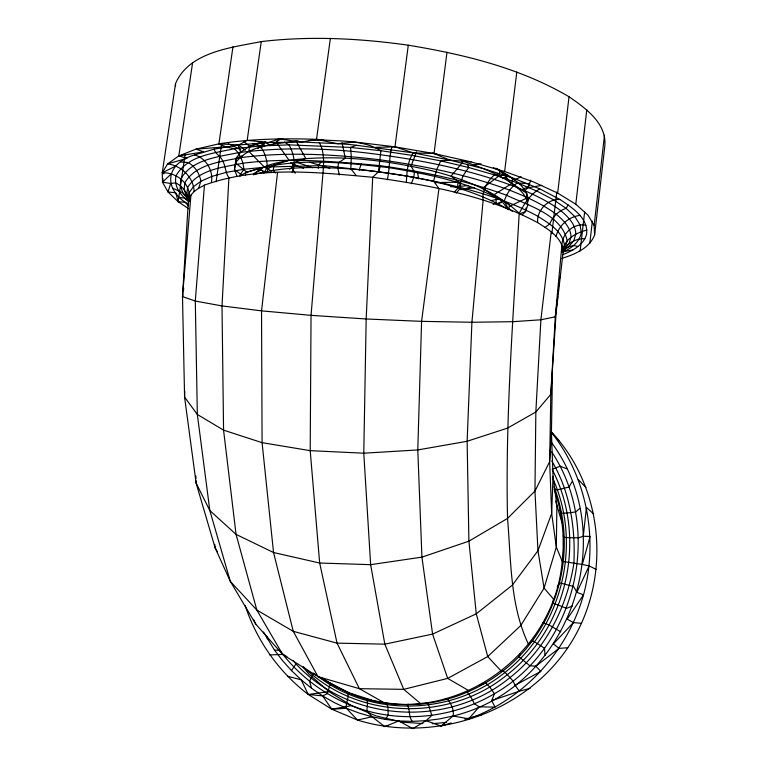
<?xml version="1.0" encoding="UTF-8"?>
<svg xmlns="http://www.w3.org/2000/svg" width="767" height="767" viewBox="0 0 767 767"><rect width="100%" height="100%" fill="white"/><g stroke="black" fill="none" stroke-linecap="round" stroke-linejoin="round"><path stroke-width="1.15" d="M175.518 85.914L175.528 83.613C189.037 51.753 231.672 47.564 261.259 41.591C310.165 35.79 359.646 38.35 408.293 45.195C463.901 54.39 520.045 67.927 569.037 96.757C585.777 108.31 607.426 123.727 604.741 146.823L594.617 234.99C589.296 248.498 574.665 254.414 561.741 258.431M551.281 431.783C605.451 489.078 611.884 582.728 567.781 647.751C523.267 713.751 433.077 743.683 357.508 720.05L346.387 708.286C345.409 702.879 349.407 697.778 347.834 692.438L329.82 683.176L320.913 677.376M371.333 699.993L347.834 692.438C441.917 734.086 553.697 662.132 562.211 561.358L556.334 547.044L551.665 513.43L549.661 461.629L550.821 394.334L556.094 313.089L562.988 253.206C563.774 238.355 548.539 229.573 537.667 222.622C536.43 210.724 548.022 198.404 560.102 199.545C571.904 207.502 588.701 218.02 586.554 234.491C583.39 245.306 572.345 250.867 562.633 254.749M326.445 681.134L337.183 687.28L348.228 692.467L318.008 676.657L282.707 654.5L255.804 624.194L230.33 581.405L215.124 547.868L196.151 483.2L184.579 397.114L182.498 296.599L188.27 202.526C193.667 186.113 177.992 172.172 162.259 172.738L175.528 83.613M196.064 480.813L196.151 483.2L209.832 510.554L236.063 534.398L273.541 552.528L319.666 563.026L370.643 564.665L421.927 557.139L468.905 541.186L507.543 518.415L534.963 491.081L549.661 461.629L551.425 432.425L552.413 376.626M184.742 391.247L184.579 397.114L197.34 414.458L223.561 430.143L262.084 442.664L310.204 450.66L363.779 453.201L417.785 449.941L467.132 441.265L507.476 428.149L535.845 411.994L550.821 394.334L555.298 316.809L561.923 245.066C562.038 233.264 574.253 222.564 585.988 225.297M263.493 631.979L274.452 650.061L282.534 660.627L291.47 670.588L301.182 679.84L311.594 688.306L322.619 695.899L334.211 702.553L346.387 708.286L359.042 713.032L372.053 716.762L385.302 719.417L398.735 720.951L412.358 721.373L426.059 720.683L439.683 718.89L453.105 715.985L468.762 718.842C524.264 699.159 567.685 651.394 583.524 594.847C598.596 539.335 587.1 477.227 551.128 432.013M551.425 432.425L553.026 476.23L551.665 513.43L537.955 550.725L512.298 585.173L476.278 613.83L432.588 634.108L384.823 644.155L337.049 643.139L293.262 631.337L256.849 610.072L230.33 581.405L209.832 510.554L197.34 414.458L195.297 301.048L204.444 185.125C258.095 165.72 317.068 172.211 372.695 177.282C429.146 185.144 486.853 195.595 537.667 222.622M274.452 650.061L279.821 650.474C301.402 679.294 332.207 700.837 366.827 710.836L372.053 716.762L384.737 726.608L398.735 720.951L412.838 728.65L426.059 720.683L441.092 726.061L453.105 715.985C454.313 709.935 451.13 703.991 447.688 699.197L445.052 699.073M453.105 715.985C569.699 687.941 622.258 537.466 551.032 441.869M211.404 182.306C213.552 170.811 206.035 157.935 194.559 154.953C165.356 163.496 162.623 188.768 188.203 204.329M557.743 296.714L555.298 316.809L540.888 319.791L512.672 321.699L471.916 322.265L421.591 321.354L366.175 318.976L311.047 315.352L261.537 310.856L222.008 305.928L195.297 301.048L182.498 296.599L190.945 195.048L194.137 191.558L198.643 188.241L204.444 185.125M183.486 290.492L183.687 288.104M557.973 294.375L558.443 289.696M558.798 286.187L559.153 282.678M559.507 279.169L559.747 276.829M554.129 489.173C559.517 504.14 562.249 519.94 563.131 535.797L564.291 537.389L569.881 537.782L578.577 537.801L583.284 536.238L586.439 507.466L593.687 514.005M589.785 243.542L592.364 221.126M594.617 234.99L594.128 225.44L604.501 135.174M277.539 172.508L261.537 310.856L262.084 442.664L273.541 552.528L293.262 631.337L318.008 676.657L359.368 688.68L383.481 702.351C439.635 712.639 499.029 686.225 532.509 640.627C564.713 596.947 573.457 537.408 553.995 486.633M594.128 225.44L587.934 215.096L575.787 204.204L586.793 109.806M580.12 250.972L584.655 211.845M551.214 231.864L540.888 319.791L535.845 411.994L534.963 491.081L537.955 550.725L544.081 588.107L553.419 598.989L553.18 603.111L566.592 608.346L572.537 605.959M551.847 233.638L556.765 192.057M575.787 204.204L557.667 193.073L569.037 96.757M525.961 207.972L525.539 211.529L522.317 214.741M528.933 183.303L528.511 186.851L524.465 191.136M557.667 193.073L533.784 182.047L504.638 171.511L516.805 72.04M505.501 177.666L505.779 175.413M560.102 199.545L539.824 188.883L514.197 178.471L484.054 168.798L449.97 160.14L434.026 153.544L446.998 52.223M504.638 171.511L471.024 161.885L449.97 160.14L413.375 152.882L394.967 146.842L408.293 45.195M318.228 168.481L318.679 165.231L320.769 162.345M194.559 154.953L214.07 149.153L238.767 144.953L268.201 142.557L301.508 142.116L316.522 139.326L330.385 38.35M277.596 139.287L277.021 143.4L289.121 160.332C336.799 154.234 385.302 159.9 431.879 170.763C463.834 178.893 496.556 191.29 520.515 214.568M267.184 172.517L267.664 169.152L274.193 164.579M235.153 164.713L234.472 169.488L237.041 176.362M247.511 172.776L235.498 162.911L236.188 158.06L240.972 151.895L249.563 146.42L261.892 141.818M188.672 208.768L178.145 201.702L167.973 191.913L162.508 182.172L162.259 172.738L167.609 163.889L178.816 155.922L195.978 149.134L218.902 143.851L238.767 144.953L247.175 140.323L261.259 41.591M245.411 175.576L245.843 172.565C291.776 156.583 341.89 162.288 389.233 167.685C430.546 174.56 473.038 182.91 509.422 204.674L508.809 209.736C464.61 184.205 412.905 175.959 362.925 169.89C326.761 167.129 289.418 164.915 254.069 174.56M562.307 252.372C570.945 248.623 579.89 242.257 581.319 232.276L579.967 224.741L574.934 216.725L566.132 208.375L553.553 199.823L537.245 191.271L517.428 182.901L494.427 174.905L468.666 167.503L440.718 160.888L411.227 155.241L380.921 150.715L350.548 147.437L289.006 144.867L259.898 145.989L234.434 148.731L225.805 146.833L218.902 143.851L232.976 46.72M216.102 181.798L221.548 144.167M188.289 205.93L185.48 202.325L178.145 201.702L185.048 154.829M188.95 200.091C187.158 192.747 182.632 185.93 175.49 182.891L170.696 183.495L162.508 182.172L163.035 178.644M163.735 173.936L164.09 171.587M194.137 191.558C193.476 177.254 181.491 165.653 167.609 163.889L186.918 158.338L178.816 155.922L192.613 62.606M267.213 638.853L267.539 636.696M378.994 172.393L380.154 165.49M391.975 146.459C388.994 157.408 389.78 168.702 387.364 179.708M182.498 296.599L182.891 294.739M563.131 535.797L563.189 548.482L562.211 561.358L582.316 564.454L590.091 536.488L583.284 536.238M198.643 188.241L200.849 181.29C199.698 173.553 195.039 166.564 188.298 162.585L180.744 162.01M170.696 183.495L167.973 191.913L175.825 192.881L178.145 201.702M530.754 180.12L528.511 186.851L522.989 189.027M359.109 170.216L361.42 163.496M527.217 203.591L528.319 200.388C526.766 184.464 509.873 176.985 498.023 169.354M292.122 172.23C296.292 163.496 293.445 152.988 289.006 144.867L284.413 142.087M416.529 151.847L411.035 166.142L414.477 171.961L413.797 177.273L411.275 183.744M188.509 202.958L189.104 192.881L193.207 186.851L200.849 181.29L211.874 176.41L226.14 172.393L243.868 169.267L267.328 166.985L323.549 165.614L378.447 171.789L406.366 175.959L433.576 181.108L438.954 188.538L421.591 321.354L417.785 449.941L421.927 557.139L432.588 634.108L447.688 678.392L468.848 690.712L467.381 692.361L470.612 696.532L474.466 703.828L479.174 706.819L495.079 707.136L491.695 700.616L494.437 693.723C576.209 647.195 603.696 530.17 551.761 451.974M563.055 249.256C565.806 237.828 576.726 232.928 586.937 229.995M520.131 653.733L518.923 656.715L529.796 665.737L535.797 666.207L540.879 671.432L515.088 685.276L512.998 680.962L507.351 674.624L503.181 670.972L501.244 671.087L487.726 656.571L476.278 613.83L468.905 541.186L467.132 441.265L471.916 322.265L483.143 200.129C481.724 190.513 487.438 181.108 494.427 174.905L499.653 173.524M556.017 236.332C559.038 225.191 568.491 217.003 579.89 215.354M581.396 623.303L573.419 622.593L567.149 619.161L583.524 594.847L576.889 592.345L589.123 565.883L596.285 569.478M188.998 198.701L190.945 195.048M263.925 173.189L267.328 166.985C266.897 159.478 264.874 151.799 259.898 145.989L252.947 143.525M568.107 204.866L566.132 208.375C558.625 210.81 552.633 216.725 549.699 224.002L545.116 227.3M572.153 481.571L569.037 487.045L557.551 489.787L555.366 489.902L554.205 487.87M557.321 586.793L559.603 582.862L573.553 586.458L576.889 592.345M291.47 670.588L295.976 663.944L292.965 660.368M239.563 175.777L243.868 169.267C243.177 161.607 240.205 153.985 234.434 148.731C214.06 153.247 187.426 155.452 176.122 175.672C173.371 186.208 180.964 195.662 188.768 201.798M385.302 719.417L388.102 715.314L387.977 707.625L386.702 703.234L366.741 699.12L367.556 703.377L366.827 710.836C409.482 722.706 456.355 716.167 494.437 693.723L489.595 686.887L485.837 682.985L480.046 685.142M235.498 162.911C249.093 144.436 275.372 144.292 296.062 141.099L298.344 140.994M257.933 148.597L260.166 145.855L265.976 142.211M520.007 213.725L525.539 211.529L527.744 205.201C527.322 195.403 519.144 188.903 512.011 183.371C497.074 173.515 480.315 167.043 463.441 161.367L451.092 176.132L460.67 183.418L460.008 188.663L456.154 193.188M562.575 250.675C567.542 243.187 575.787 238.307 584.914 238.758M253.599 174.866C262.161 164.598 276.849 163.064 289.121 160.332L273.982 165.106L273.253 170.274L275.276 173.054M468.762 718.842L479.174 706.819M471.024 161.885L434.026 153.544L413.375 152.882C407.555 160.984 406.788 172.402 406.395 182.21M454.285 192.124L459.059 187.043L463.143 175.653L468.666 167.503L467.429 164.32M573.419 622.593L553.371 643.916L559.076 648.355L567.781 647.751M562.642 250.943L569.152 243.446L571.06 236.859C570.619 227.128 563.179 220.11 556.219 214.214C542.068 203.782 525.922 196.611 509.643 190.187C467.832 174.818 423.978 165.777 379.914 159.804C333.856 154.225 287.079 151.703 240.934 157.609C221.404 161.789 196.122 163.726 184.857 182.699L184.138 189.516L186.669 196.62L189.305 201.088M162.508 182.172L170.648 174.454M539.824 188.883C530.016 194.406 524.331 203.696 519.192 213.36C513.391 314.959 505.213 416.577 507.543 518.415C511.138 560.533 509.863 605.01 528.386 644.05L532.509 640.627L540.764 645.718L544.503 648.355L545.021 655.411M426.059 720.683L431.802 715.477L428.561 705.065L427.411 703.368L420.498 703.492L403.739 689.351L384.823 644.155L370.643 564.665L363.779 453.201L366.175 318.976L372.695 177.282L378.447 171.789L380.921 150.715C361.813 138.99 337.902 141.847 316.522 139.326C283.924 138.242 251.183 138.741 218.902 143.851M579.842 508.377L575.681 511.972L567.081 513.027L561.578 513.142L560.035 510.304M289.619 169.258L294.873 164.809L303.569 168.299M535.797 666.207L559.076 648.355M493.143 204.549L495.933 202.478L496.556 197.349L482.472 188.375L499.212 175.758L499.835 170.648L495.808 168.165M272.812 144.484L281.211 138.549M562.326 250.636L568.615 246.821L573.793 245.517L578.05 246.495M562.24 251.058L568.615 246.821L573.831 240.694L575.835 233.935C575.509 223.974 567.925 216.754 560.85 210.695C546.43 199.947 529.939 192.594 513.315 185.988C470.526 170.169 425.608 160.878 380.49 154.771C333.3 148.079 285.41 146.574 238.067 152.7C218.144 157.034 192.239 159.114 180.964 178.682L180.283 185.691L182.949 192.977L188.72 200.36L184.31 198.001L180.12 197.618M502.327 178.749L507.035 175.748M497.495 203.936L502.193 201.136M240.148 175.95L245.843 172.565L264.251 166.938L248.853 151.425L249.563 146.42L265.622 141.674M408.226 704.135L407.133 704.7C410.489 709.791 408.236 716.627 412.358 721.373M260.665 147.782L264.845 145.672L262.745 142.815M254.107 173.476L261.442 169.804L264.001 171.904M162.259 172.738L175.988 165.95M514.034 180.207L521.196 176.755M509.921 206.141L526.306 198.289L526.891 193.389L509.94 182.182L505.156 175.557L497.054 168.759M245.172 605.594C256.82 640.723 278.843 671.988 308.276 694.471L322.619 695.899L327.241 693.704L330.078 684.682L329.82 683.176L324.93 679.802M455.531 187.445L457.563 186.525L468.206 185.604M460.708 189.622L464.064 189.334L470.19 186.956M413.375 152.882L356.444 145.279L350.548 147.437L351.286 156.689L350.826 168.769L356.032 175.432M552.182 469.289L560.178 466.231L566.755 468.752M242.698 155.816L236.188 158.06L234.472 169.488L241.806 175.116M491.695 700.616L519.345 691.192L530.055 688.411M441.092 726.061L451.169 722.936M499.451 175.979L504.839 174.569M384.737 726.608L388.179 725.707M464.802 719.158L481.964 714.671M541.78 185.336L526.574 188.088M562.393 251.787L572.911 249.937M491.196 200.657L499.816 198.576M497.102 203.591L501.417 202.565M372.053 716.762L357.508 720.05L331.814 709.226L308.276 694.471L301.182 679.84L287.433 676.206M322.619 695.899L331.814 709.226L351.478 705.63L376.003 715.899L401.966 722.102L422.924 723.607M471.657 165.384L481.062 163.735M178.816 155.922L203.629 151.876L195.978 149.134L225.805 146.833M464.064 189.334L474.639 187.647M308.276 694.471L328.995 691.613L351.478 705.63M432.252 723.703L446.289 722.409M449.97 160.14L440.718 160.888L436.759 169.449L433.576 181.108C469.356 189.104 505.348 198.634 537.763 216.227C548.788 223.322 562.892 231.337 564.474 245.766L562.767 252.113L565.394 247.31L567.197 240.867C561.875 214.549 527.552 205.326 506.575 195.259C465.502 180.274 422.464 171.425 379.224 165.567C333.99 161.406 288.181 157.456 242.899 163.218C223.686 167.254 198.912 169.037 187.627 187.503L186.87 194.147L188.998 201.318M331.814 709.226L346.387 708.286M308.631 140.524L323.722 140.198M269.735 654.932L283.876 654.366M375.504 147.35L394.967 146.842L434.026 153.544M450.43 186.717L457.563 186.525L458.11 182.172L435.579 182.604M356.444 145.279C331.037 142.087 305.208 144.043 280.06 138.769L268.201 142.557L247.175 140.323M542.633 622.536L549.21 625.038L560.754 631.826M527.629 183.62L517.428 182.901C510.889 186.975 506.69 193.821 504.274 200.992L508.329 208.864M394.967 146.842L355.303 142.048L337.624 143.707L316.522 139.326M582.316 564.454L589.123 565.883M432.233 152.997L436.807 154.023M329.839 168.251L309.83 162.297M461.235 160.734L463.441 161.367M312.553 167.743L296.1 162.01M172.661 188.155L182.949 192.977L188.768 199.305M493.315 167.657L499.835 170.648L512.624 178.327L512.011 183.371L493.843 194.866L502.002 201.338L506.843 207.617L512.5 211.395M271.681 171.089L263.771 166.775M228.278 143.669L240.713 149.728M290.779 162.777L294.873 164.809L292.956 163.438M286.906 656.619L282.707 654.5L256.849 610.072L236.063 534.398L223.561 430.143L222.008 305.928L228.911 177.628C225.162 172.69 225.776 166.257 222.746 160.984C220.838 156.2 215.431 154.119 214.07 149.153M260.214 169.507L265.085 172.46M265.142 142.077L269.984 145.184M316.109 675.018L313.32 673.081L309.571 681.384L311.594 688.306M317.969 676.302C371.794 717.912 452.645 715.151 505.022 672.4C562.24 627.895 582.719 543.515 552.441 477.755M245.363 150.236L238.029 144.618L240.541 151.885M243.724 141.444L250.176 146.765M328.995 691.613L309.063 674.26L303.166 667.232M303.464 666.811C357.154 719.973 449.414 722.38 507.351 674.624C567.618 627.828 587.397 538.223 552.633 470.344M295.976 663.944C350.308 722.677 448.599 728.372 510.055 677.52C545.462 649.639 566.947 607.445 573.889 563.371C575.538 528.195 570.169 491.637 551.809 461.072M578.299 479.586L585.94 487.505M551.492 432.761L558.769 440.383M515.088 685.276L519.345 691.192M319.273 142.652C324.604 151.665 323.77 162.911 322.993 172.978L311.047 315.352L310.204 450.66L319.666 563.026L337.049 643.139L359.368 688.68L403.739 689.351L447.688 678.392L487.726 656.571L520.688 625.623L544.081 588.107L556.334 547.044L556.88 505.597L553.026 476.23M217.492 551.895L215.124 547.868L214.789 544.397M295.161 173.304L292.285 168.261L293.013 163.045L305.774 158.491L296.062 141.099M253.81 619.957L255.804 624.194M562.058 522.921L555.605 501.024M339.35 174.991L337.816 168.04L338.525 162.748L345.323 158.175L342.015 142.691M417.555 172.287L418.629 178.884M195.882 476.048L195.969 478.435"/></g></svg>
